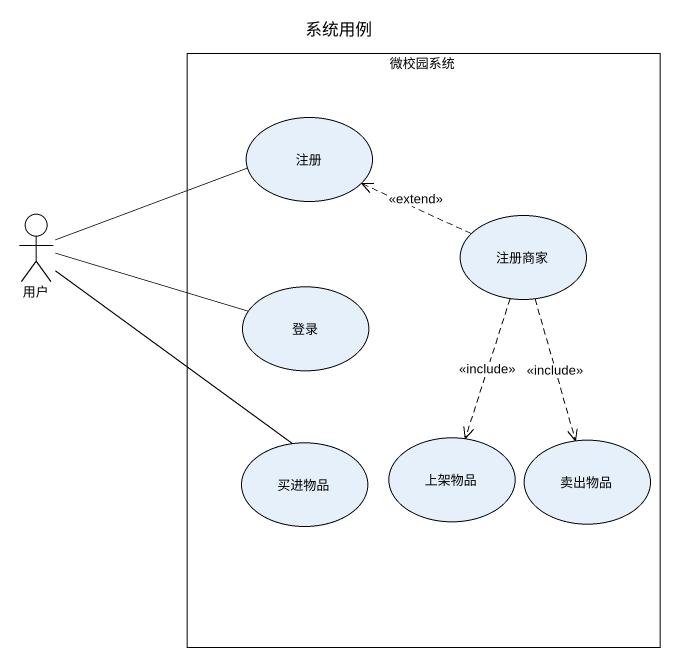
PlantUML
@startuml
title 系统用例
rectangle 微校园系统 {
  usecase 注册
  usecase 注册商家
  usecase 登录
  usecase 买进物品
  usecase 上架物品
  usecase 卖出物品
}
actor 用户
用户 -right- 注册
用户 -right- 登录
用户 -- 买进物品
注册商家 .left.> 注册 : <<extend>>
注册商家 ..> 上架物品 : <<include>>
注册商家 ..> 卖出物品 : <<include>>
@enduml
